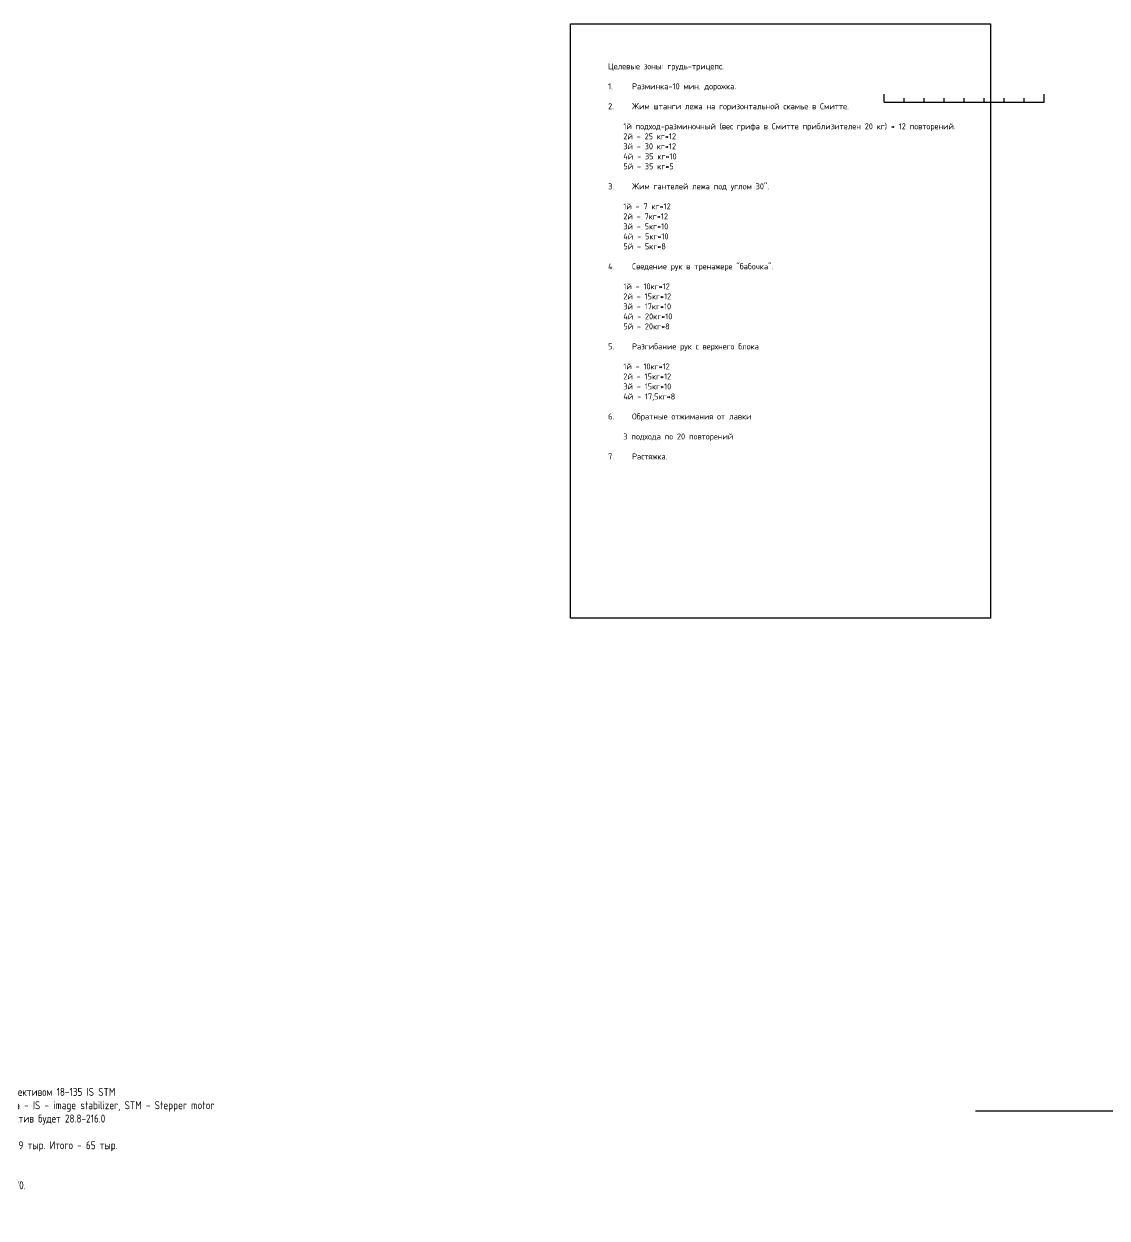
# Model space of a CAD drawing. Header units: millimetres. Extents: x -978 to 2856, y -2564 to 866.
# Drawn here: x -430 to 112, y -558 to 39 of the extents above; entities that cross this region are included whole.
import ezdxf

# ---------------------------------------------------------------- set-up
doc = ezdxf.new("R2010")
doc.units = ezdxf.units.MM
doc.header["$MEASUREMENT"] = 0
doc.styles.add('texxt', font='romans.shx', dxfattribs={"width": 0.8})

msp = doc.modelspace()

# ---------------------------------------------------------------- linework, layer by layer
for p, q in [((0, 0), (0, 4)), ((0, 0), (80, 0)), ((10, 0), (10, 2)), ((20, 0), (20, 2)), ((30, 0), (30, 2)), ((40, 0), (40, 2)), ((50, 0), (50, 2)), ((60, 0), (60, 2)), ((70, 0), (70, 2)), ((80, 0), (80, 4)), ((345.73, -504.34), (45.73, -504.34))]:
    msp.add_line(p, q)
msp.add_lwpolyline([(53.17, 39.21), (53.17, -257.79), (-156.83, -257.79), (-156.83, 39.21)], close=True)

# ---------------------------------------------------------------- texts
at = {"attachment_point": 1, "style": 'texxt'}
for s, width, insert, char_height in [('Целевые зоны: грудь-трицепс.\\P\\P1.^IРазминка-10 мин. дорожка.\\P\\P2.^IЖим штанги лежа на горизонтальной скамье в Смитте.\\P\\P    1й подход-разминочный (вес грифа в Смитте приблизителен 20 кг) * 12 повторений.\\P    2й - 25 кг*12\\P    3й - 30 кг*12\\P    4й - 35 кг*10\\P    5й - 35 кг*5\\P\\P3.^IЖим гантелей лежа под углом 30".\\P\\P    1й - 7 кг*12\\P    2й - 7кг*12\\P    3й - 5кг*10\\P    4й - 5кг*10\\P    5й - 5кг*8\\P\\P4.^IСведение рук в тренажере "бабочка".\\P\\P    1й - 10кг*12\\P    2й - 15кг*12\\P    3й - 17кг*10\\P    4й - 20кг*10\\P    5й - 20кг*8\\P\\P5.^IРазгибание рук с верхнего блока\\P\\P    1й - 10кг*12\\P    2й - 15кг*12\\P    3й - 15кг*10\\P    4й - 17,5кг*8\\P\\P6.^IОбратные отжимания от лавки\\P\\P    3 подхода по 20 повторений\\P\\P7.^IРастяжка.', 209, (-138, 19.5), 3), ('Выбор камеры. \\PТекущий вариант - Canon 70D с объективом 18-135 IS STM\\PРасшифровка обозначений объектива - IS - image stabilizer, STM - Stepper motor\\PКроп-фактор матрицы - 1.6, и объектив будет 28.8-216.0\\P\\PПо баблу: тушка - 46 тыр стекло - 19 тыр. Итого - 65 тыр.\\PКит - 73 тыр в Юлмарте\\P\\PПо сравнением с 7D - стоит брать 70.\\P\\PПрокат камеры - 1тыр в сутки.', 242.2389, (-511, -486), 4)]:
    msp.add_mtext_dynamic_manual_height_columns(s, width=width, gutter_width=20, heights=[0], dxfattribs=dict(at, insert=insert, char_height=char_height))

doc.saveas('drawing.dxf')
